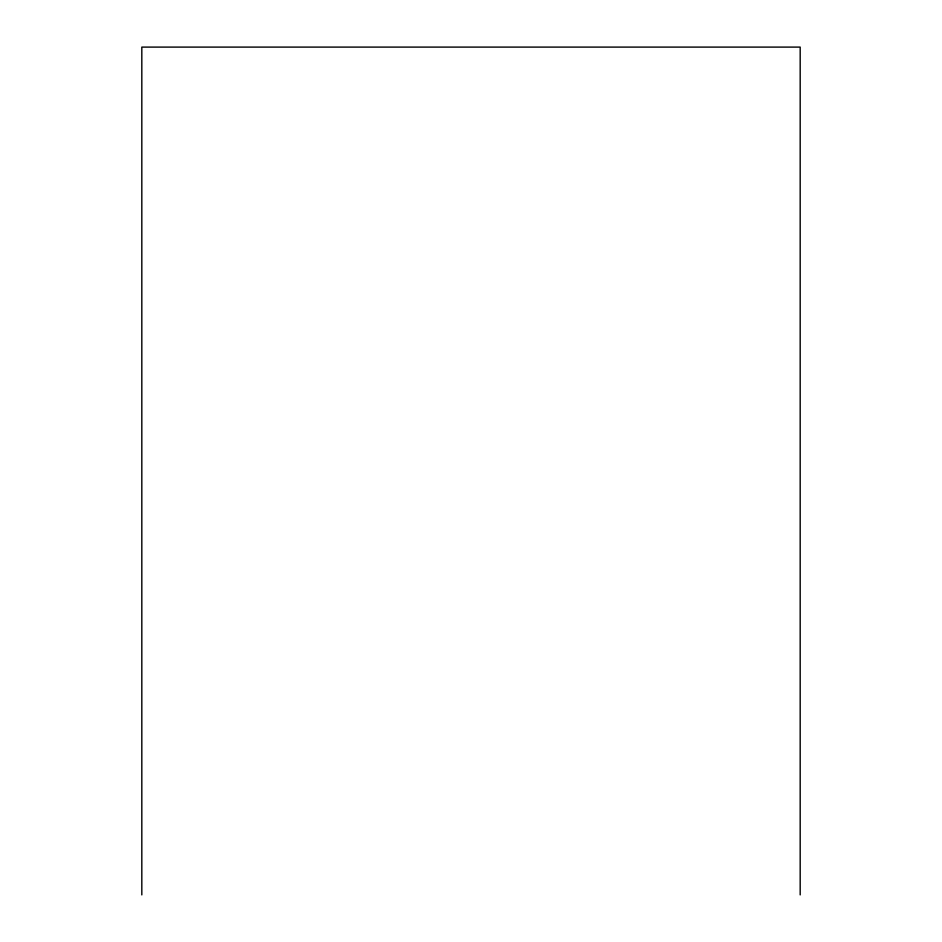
<?xml version="1.0" encoding="UTF-8"?>
<svg xmlns="http://www.w3.org/2000/svg" width="942" height="942" viewBox="0 0 942 942"><rect width="100%" height="100%" fill="white"/><g stroke="black" fill="none" stroke-linecap="round" stroke-linejoin="round"><path stroke-width="1.41" d="M800.182 894.9L800.182 47.1L141.818 47.1L141.818 894.9"/></g></svg>
